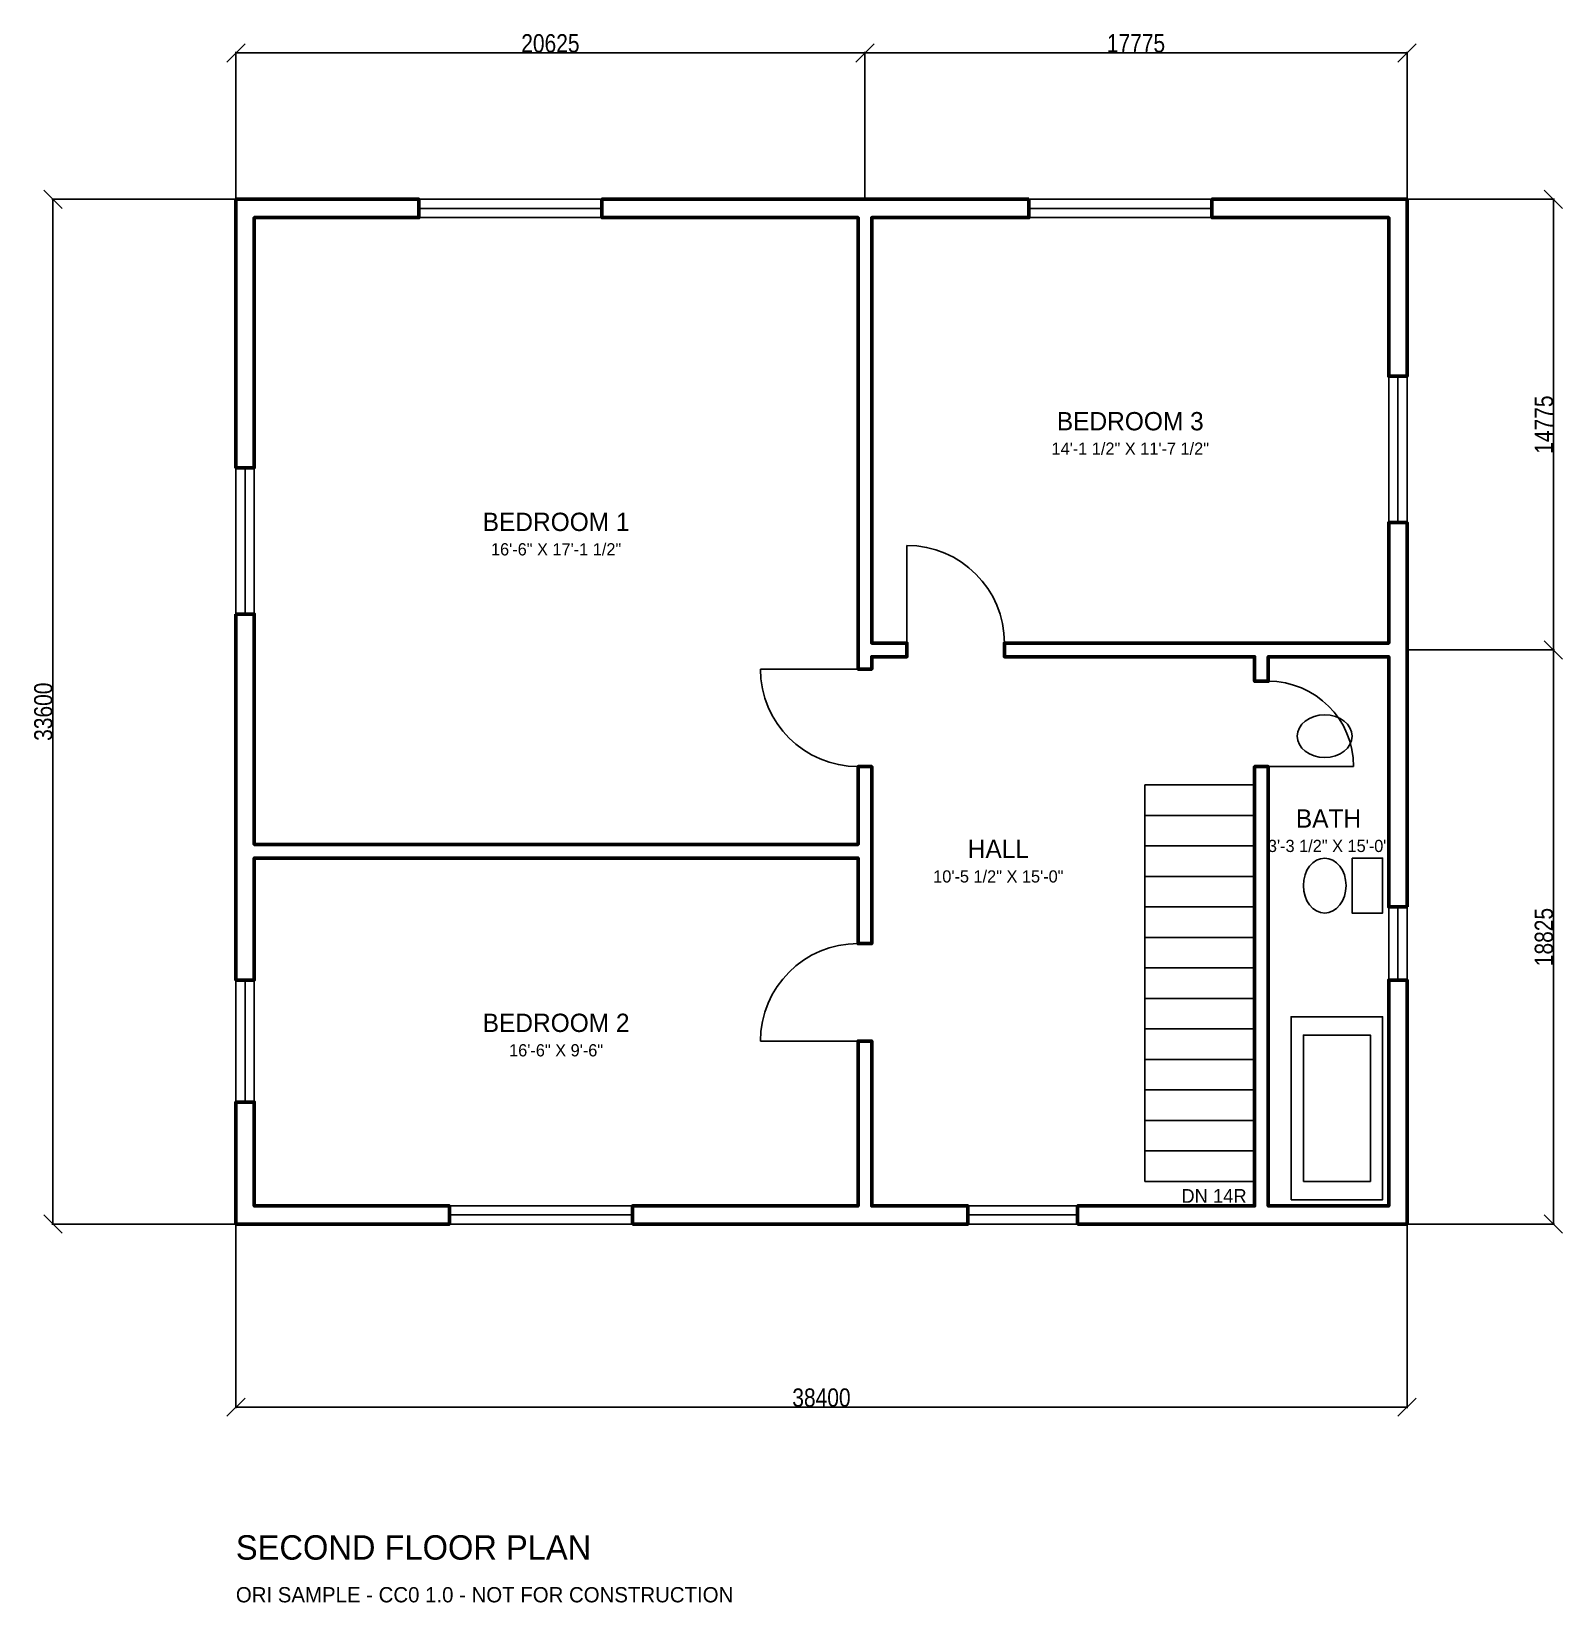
# Model space of a CAD drawing. Header units: inches. Extents: x -67 to 435, y -124 to 391.
import ezdxf
from ezdxf.enums import TextEntityAlignment as Align

# ---------------------------------------------------------------- set-up
doc = ezdxf.new("R2010")
doc.units = ezdxf.units.IN
doc.header["$MEASUREMENT"] = 0
for name, color, linetype in [('A-ANNO-DIMS', 1, 'Continuous'), ('A-ANNO-TEXT', 7, 'Continuous'), ('A-DOOR', 2, 'Continuous'), ('A-FLOR-FIXT', 8, 'Continuous'), ('A-FLOR-STRS', 3, 'Continuous'), ('A-GLAZ', 4, 'Continuous'), ('A-WALL', 7, 'Continuous')]:
    doc.layers.add(name, color=color, linetype=linetype)
doc.styles.add('OpenSansCondensed-Light', font='OpenSansCondensed-Light.ttf')
doc.dimstyles.new('EZDXF', dxfattribs={"dimtxt": 0.25, "dimasz": 0.175, "dimexe": 0.375, "dimexo": 0.125, "dimgap": 0.1, "dimtad": 1, "dimlfac": 100, "dimzin": 12, "dimdsep": 46, "dimtxsty": 'OpenSansCondensed-Light', "dimblk": 'ARCHTICK', "dimcen": 2.5, "dimazin": 3, "dimtfac": 0.5, "dimtmove": 2, "dimatfit": 3})

# ---------------------------------------------------------------- blocks, each defined once
blk = doc.blocks.new('_OBLIQUE')
at = {"color": 0, "linetype": 'BYBLOCK'}
blk.add_line((-0.5, -0.5), (0.5, 0.5), dxfattribs=at)
blk = doc.blocks.new('*D1')
for p, q in [((0, -0.125), (0, -60.375)), ((384, -0.125), (384, -60.375)), ((0, -60), (384, -60))]:
    blk.add_line(p, q)
at = {"layer": 'Defpoints'}
for p in [(0, 0), (384, 0), (0, -60)]:
    blk.add_point(p, dxfattribs=at)
at = {"layer": 'A-ANNO-DIMS', "xscale": 6, "yscale": 6}
for p in [(0, -60), (384, -60)]:
    blk.add_blockref('_OBLIQUE', p, dxfattribs=at)
at = {"layer": 'A-ANNO-DIMS', "insert": (192, -56.9), "char_height": 6, "attachment_point": 5, "style": 'OpenSansCondensed-Light'}
blk.add_mtext('38400', dxfattribs=at)
blk = doc.blocks.new('_ARCHTICK')
at = {"color": 0, "linetype": 'BYBLOCK', "const_width": 0.15}
blk.add_lwpolyline([(-0.5, -0.5), (0.5, 0.5)], dxfattribs=at)
blk = doc.blocks.new('*D2')
for p, q in [((-0.125, 336), (-60.375, 336)), ((-60, 0), (-60, 336)), ((-0.125, 0), (-60.375, 0))]:
    blk.add_line(p, q)
at = {"layer": 'Defpoints'}
for p in [(0, 336), (-60, 0), (0, 0)]:
    blk.add_point(p, dxfattribs=at)
at = {"layer": 'A-ANNO-DIMS', "xscale": 6, "yscale": 6, "rotation": 90}
for p in [(-60, 336), (-60, 0)]:
    blk.add_blockref('_OBLIQUE', p, dxfattribs=at)
at = {"layer": 'A-ANNO-DIMS', "insert": (-63.1, 168), "char_height": 6, "attachment_point": 5, "rotation": 90, "style": 'OpenSansCondensed-Light'}
blk.add_mtext('33600', dxfattribs=at)
blk = doc.blocks.new('*D3')
for p, q in [((0, 336.125), (0, 384.375)), ((0, 384), (206.25, 384)), ((206.25, 336.125), (206.25, 384.375))]:
    blk.add_line(p, q)
at = {"layer": 'Defpoints'}
for p in [(0, 384), (0, 336), (206.25, 336)]:
    blk.add_point(p, dxfattribs=at)
at = {"layer": 'A-ANNO-DIMS', "xscale": 6, "yscale": 6}
for p in [(0, 384), (206.25, 384)]:
    blk.add_blockref('_OBLIQUE', p, dxfattribs=at)
at = {"layer": 'A-ANNO-DIMS', "insert": (103.125, 387.1), "char_height": 6, "attachment_point": 5, "style": 'OpenSansCondensed-Light'}
blk.add_mtext('20625', dxfattribs=at)
blk = doc.blocks.new('*D4')
for p, q in [((206.25, 336.125), (206.25, 384.375)), ((206.25, 384), (384, 384)), ((384, 336.125), (384, 384.375))]:
    blk.add_line(p, q)
at = {"layer": 'Defpoints'}
for p in [(206.25, 384), (206.25, 336), (384, 336)]:
    blk.add_point(p, dxfattribs=at)
at = {"layer": 'A-ANNO-DIMS', "xscale": 6, "yscale": 6}
for p in [(206.25, 384), (384, 384)]:
    blk.add_blockref('_OBLIQUE', p, dxfattribs=at)
at = {"layer": 'A-ANNO-DIMS', "insert": (295.125, 387.1), "char_height": 6, "attachment_point": 5, "style": 'OpenSansCondensed-Light'}
blk.add_mtext('17775', dxfattribs=at)
blk = doc.blocks.new('*D5')
for p, q in [((384.125, 188.25), (432.375, 188.25)), ((432, 0), (432, 188.25)), ((384.125, 0), (432.375, 0))]:
    blk.add_line(p, q)
at = {"layer": 'Defpoints'}
for p in [(384, 188.25), (384, 0), (432, 0)]:
    blk.add_point(p, dxfattribs=at)
at = {"layer": 'A-ANNO-DIMS', "xscale": 6, "yscale": 6, "rotation": 90}
for p in [(432, 188.25), (432, 0)]:
    blk.add_blockref('_OBLIQUE', p, dxfattribs=at)
at = {"layer": 'A-ANNO-DIMS', "insert": (428.9, 94.125), "char_height": 6, "attachment_point": 5, "rotation": 90, "style": 'OpenSansCondensed-Light'}
blk.add_mtext('18825', dxfattribs=at)
blk = doc.blocks.new('*D6')
for p, q in [((384.125, 336), (432.375, 336)), ((432, 188.25), (432, 336)), ((384.125, 188.25), (432.375, 188.25))]:
    blk.add_line(p, q)
at = {"layer": 'Defpoints'}
for p in [(384, 336), (384, 188.25), (432, 188.25)]:
    blk.add_point(p, dxfattribs=at)
at = {"layer": 'A-ANNO-DIMS', "xscale": 6, "yscale": 6, "rotation": 90}
for p in [(432, 336), (432, 188.25)]:
    blk.add_blockref('_OBLIQUE', p, dxfattribs=at)
at = {"layer": 'A-ANNO-DIMS', "insert": (428.9, 262.125), "char_height": 6, "attachment_point": 5, "rotation": 90, "style": 'OpenSansCondensed-Light'}
blk.add_mtext('14775', dxfattribs=at)

msp = doc.modelspace()

# ---------------------------------------------------------------- linework, layer by layer
at = {"layer": 'A-DOOR'}
for p, q in [((220, 190.5), (220, 222.5)), ((204, 182), (172, 182)), ((338.5, 150), (366.5, 150)), ((204, 60), (172, 60))]:
    msp.add_line(p, q, dxfattribs=at)
for centre, radius, start, end in [((220, 190.5), 32, 0, 90), ((204, 182), 32, -180, -90), ((338.5, 150), 28, 0, 90), ((204, 60), 32, 90, 180)]:
    msp.add_arc(centre, radius, start, end, dxfattribs=at)
at = {"layer": 'A-FLOR-FIXT'}
for points in [[(366, 120), (376, 120), (376, 102), (366, 102), (366, 120)], [(346, 8), (376, 8), (376, 68), (346, 68), (346, 8)], [(350, 14), (372, 14), (372, 62), (350, 62), (350, 14)]]:
    msp.add_lwpolyline(points, dxfattribs=at)
for centre, major_axis in [((357, 160), (9, 0)), ((357, 111), (0, 9))]:
    msp.add_ellipse(centre, major_axis=major_axis, ratio=0.777777778, dxfattribs=at)
at = {"layer": 'A-FLOR-STRS'}
for p, q in [((298, 144), (334, 144)), ((298, 14), (298, 144)), ((334, 14), (334, 144)), ((298, 134), (334, 134)), ((298, 124), (334, 124)), ((298, 114), (334, 114)), ((298, 104), (334, 104)), ((298, 94), (334, 94)), ((298, 84), (334, 84)), ((298, 74), (334, 74)), ((298, 64), (334, 64)), ((298, 54), (334, 54)), ((298, 44), (334, 44)), ((298, 34), (334, 34)), ((298, 24), (334, 24)), ((298, 14), (334, 14))]:
    msp.add_line(p, q, dxfattribs=at)
at = {"layer": 'A-GLAZ'}
for p, q in [((60, 336), (120, 336)), ((260, 336), (320, 336)), ((60, 333), (120, 333)), ((60, 330), (120, 330)), ((260, 333), (320, 333)), ((260, 330), (320, 330)), ((378, 230), (378, 278)), ((381, 230), (381, 278)), ((384, 230), (384, 278)), ((0, 200), (0, 248)), ((3, 200), (3, 248)), ((6, 200), (6, 248)), ((378, 80), (378, 104)), ((381, 80), (381, 104)), ((384, 80), (384, 104)), ((0, 40), (0, 80)), ((3, 40), (3, 80)), ((6, 40), (6, 80)), ((70, 6), (130, 6)), ((240, 6), (276, 6)), ((70, 3), (130, 3)), ((70, 0), (130, 0)), ((240, 3), (276, 3)), ((240, 0), (276, 0))]:
    msp.add_line(p, q, dxfattribs=at)
at = {"layer": 'A-WALL', "lineweight": 50}
for points in [[(0, 330), (0, 336), (6, 336), (60, 336), (60, 330), (6, 330), (6, 248), (0, 248)], [(260, 336), (260, 330), (208.5, 330), (208.5, 190.5), (220, 190.5), (220, 186), (208.5, 186), (208.5, 182), (204, 182), (204, 330), (120, 330), (120, 336)], [(378, 336), (384, 336), (384, 330), (384, 278), (378, 278), (378, 330), (320, 330), (320, 336)], [(384, 104), (378, 104), (378, 186), (338.5, 186), (338.5, 178), (334, 178), (334, 186), (252, 186), (252, 190.5), (378, 190.5), (378, 230), (384, 230)], [(0, 200), (6, 200), (6, 124.5), (204, 124.5), (204, 150), (208.5, 150), (208.5, 92), (204, 92), (204, 120), (6, 120), (6, 80), (0, 80)], [(276, 0), (276, 6), (334, 6), (334, 150), (338.5, 150), (338.5, 6), (378, 6), (378, 80), (384, 80), (384, 6), (384, 0), (378, 0)], [(130, 0), (130, 6), (204, 6), (204, 60), (208.5, 60), (208.5, 6), (240, 6), (240, 0)], [(6, 0), (0, 0), (0, 6), (0, 40), (6, 40), (6, 6), (70, 6), (70, 0)]]:
    msp.add_lwpolyline(points, close=True, dxfattribs=at)

# ---------------------------------------------------------------- texts
at = {"layer": 'A-ANNO-TEXT'}
for s, height, p in [('BEDROOM 3', 6, (293.25, 263.25)), ('14\'-1 1/2" X 11\'-7 1/2"', 4, (293.25, 254.25)), ('BEDROOM 1', 6, (105, 230.25)), ('16\'-6" X 17\'-1 1/2"', 4, (105, 221.25)), ('BATH', 6, (358.25, 133)), ('HALL', 6, (250, 123)), ('3\'-3 1/2" X 15\'-0"', 4, (358.25, 124)), ('10\'-5 1/2" X 15\'-0"', 4, (250, 114)), ('BEDROOM 2', 6, (105, 66)), ('16\'-6" X 9\'-6"', 4, (105, 57))]:
    msp.add_text(s, height=height, dxfattribs=at).set_placement(p, align=Align.MIDDLE_CENTER)
for s, height, p in [('DN 14R', 4.5, (310, 7)), ('SECOND FLOOR PLAN', 8, (0, -110)), ('ORI SAMPLE - CC0 1.0 - NOT FOR CONSTRUCTION', 5, (0, -124))]:
    msp.add_text(s, height=height, dxfattribs=at).set_placement(p)

# ---------------------------------------------------------------- dimensions: what is measured, and where the dimension line sits
at = {"layer": 'A-ANNO-DIMS'}
for base, p1, p2, picture, middle in [((0, 384), (0, 336), (206.25, 336), '*D3', (103.125, 387.1)), ((206.25, 384), (206.25, 336), (384, 336), '*D4', (295.125, 387.1)), ((0, -60), (0, 0), (384, 0), '*D1', (192, -56.9))]:
    dim = msp.add_linear_dim(base=base, p1=p1, p2=p2, dimstyle='EZDXF', override={"dimtxt": 6, "dimasz": 3, "dimlunit": 4, "dimtsz": 3}, dxfattribs=at)
    dim.commit()
    dim.dimension.update_dxf_attribs({"geometry": picture, "text_midpoint": middle})
for base, p1, p2, picture, middle in [((-60, 0), (0, 0), (0, 336), '*D2', (-63.1, 168)), ((432, 188.25), (384, 188.25), (384, 336), '*D6', (428.9, 262.125)), ((432, 0), (384, 0), (384, 188.25), '*D5', (428.9, 94.125))]:
    dim = msp.add_linear_dim(base=base, p1=p1, p2=p2, angle=90, dimstyle='EZDXF', override={"dimtxt": 6, "dimasz": 3, "dimlunit": 4, "dimtsz": 3}, dxfattribs=at)
    dim.commit()
    dim.dimension.update_dxf_attribs({"geometry": picture, "text_midpoint": middle})

doc.saveas('drawing.dxf')
